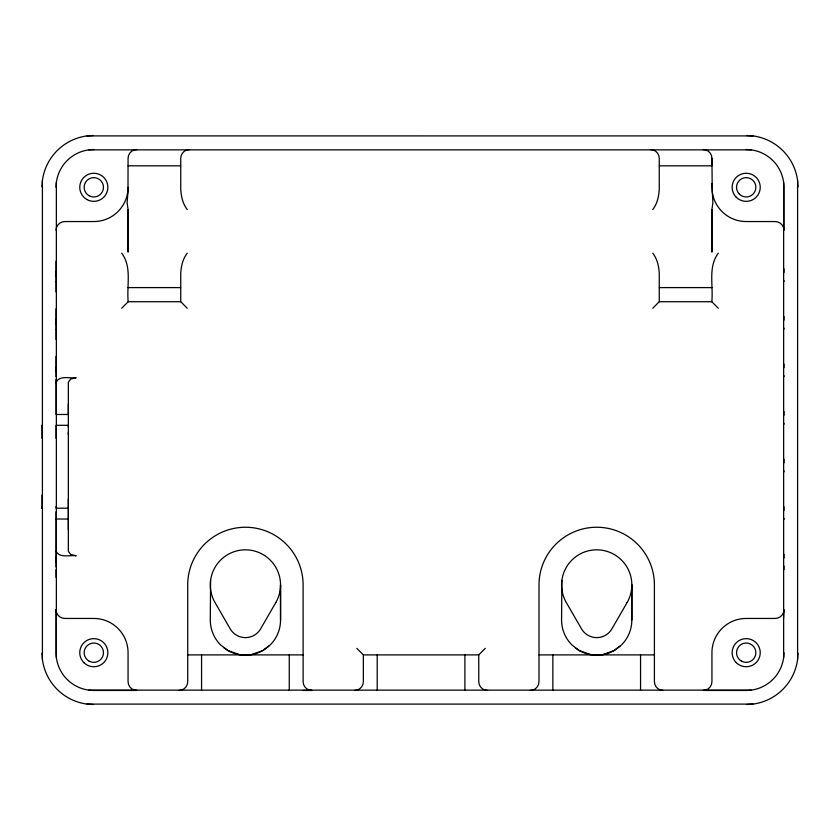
<?xml version="1.0" encoding="UTF-8"?>
<svg xmlns="http://www.w3.org/2000/svg" width="840" height="840" viewBox="0 0 840 840"><rect width="100%" height="100%" fill="white"/><g stroke="black" fill="none" stroke-linecap="round" stroke-linejoin="round"><path stroke-width="1.26" d="M42 495.117L42 508.19L42 506.436M42 438.375L42 425.303L42 427.056M56.049 569.678L56.049 577.364M56.049 562.002L56.049 511.707M56.049 438.375L56.049 425.303L68.345 425.303L68.345 427.056M56.049 379.376L56.049 414.477L68.345 414.477L68.345 382.242L70.633 379.04L76.157 377.717C70.319 378.683 58.674 374.871 56.049 382.798M56.049 371.69L56.049 356.328M56.049 339.486L56.049 329.616M56.049 324.114L56.049 308.752M56.049 291.9L56.049 282.041M56.049 276.538L56.049 261.166M68.345 403.904L68.345 551.26L70.633 554.452L76.157 555.775C70.319 554.82 58.674 558.621 56.049 550.704M68.345 434.637L68.345 432.579M121.695 308.228L128.205 301.718C126.493 285.705 132.206 267.162 121.695 253.176M187.247 308.228L180.737 301.718L180.737 273.409C181.125 266.312 182.763 258.846 187.247 253.176M303.114 690.459L311.903 690.449A8.778 8.778 0 0 1 303.125 681.671L303.114 584.945A57.698 57.698 0 0 0 245.417 527.247A57.698 57.698 0 0 0 187.719 584.945L187.719 681.671A8.778 8.778 0 0 1 178.941 690.449M201.569 690.459L201.569 654.896M280.539 620.067L280.539 584.945L280.539 620.067A35.123 35.123 0 0 1 270.26 644.9L262.952 650.496L251.507 654.591M289.264 690.459L289.264 654.896M356.853 648.385L363.353 654.896L363.363 681.671A8.778 8.778 0 0 1 354.575 690.449M377.213 690.459L377.213 654.896M464.909 690.459L464.909 654.896M663.191 690.459A8.778 8.778 0 0 1 654.413 681.671L654.402 584.945A57.698 57.698 0 0 0 596.704 527.247A57.698 57.698 0 0 0 538.997 584.945L538.997 681.671A8.778 8.778 0 0 1 530.219 690.459M552.856 690.459L552.856 654.896M631.827 620.067L631.827 584.945L631.827 620.067A35.123 35.123 0 0 1 621.537 644.9L614.24 650.496L602.795 654.591M640.553 690.459L640.553 654.896M652.764 308.228L659.264 301.718L659.264 273.409C658.875 266.312 657.237 258.846 652.764 253.176M711.942 183.509L712.876 202.818L711.942 209.528L711.942 251.927L711.942 209.528M703.164 149.541A8.778 8.778 0 0 1 711.942 158.329L711.942 165.827L659.264 165.827M783.951 565.971L783.951 569.678M783.951 554.316L783.951 558.023M783.951 519.446L783.951 518.395M783.951 506.741L783.951 510.447M783.951 471.87L783.951 470.82M783.951 459.165L783.951 462.872M783.951 424.294L783.951 423.245M783.951 411.579L783.951 415.286M783.951 376.719L783.951 375.669M783.951 364.004L783.951 367.71M783.951 329.144L783.951 328.094M783.951 316.428L783.951 320.135M783.951 281.568L783.951 280.518M783.951 268.853L783.951 272.559M718.305 253.176C707.795 267.162 713.506 285.705 711.795 301.718L718.305 308.228M128.058 209.528L128.058 251.927L128.058 209.528L127.123 202.818L127.995 191.803L128.058 158.329A8.778 8.778 0 0 1 136.836 149.541M56.049 281.568L56.049 271.509M56.049 329.144L56.049 319.084M56.049 376.719L56.049 366.66M56.049 567.021L56.049 556.973M42 186.9L42.41 180.537A51.838 51.838 0 0 1 87.045 135.902L753.018 135.912A51.838 51.838 0 0 1 797.601 180.6L797.591 659.463A51.838 51.838 0 0 1 752.955 704.099L87.045 704.099A51.838 51.838 0 0 1 42.41 659.463L42.41 180.537M210.588 580.367L210.294 620.067A35.123 35.123 0 0 0 220.584 644.9L227.882 650.496L239.327 654.591M561.876 580.367L561.572 620.067A35.123 35.123 0 0 0 571.872 644.9L579.17 650.496L590.615 654.591M797.591 659.463L798 653.1M56.364 657.625L56.364 182.375M783.636 657.625L783.636 182.416M652.754 209.528C657.226 203.858 658.854 196.392 659.264 189.294L659.264 158.329A8.778 8.778 0 0 0 650.486 149.541M363.363 654.896L478.758 654.896L485.268 648.385M268.884 646.107L262.952 650.496M620.162 646.107L614.24 650.496A35.123 35.123 0 0 1 579.149 650.496L575.316 647.934M88.883 149.867L751.17 149.867M751.118 690.134L88.883 690.134M87.045 135.902L93.408 135.492M746.592 704.508L752.955 704.099M128.058 165.827L180.737 165.827M128.058 287.595L180.737 287.595M659.264 287.595L711.942 287.595M128.111 301.718L180.737 301.718M659.264 301.718L711.889 301.718M68.345 508.19L56.049 508.19L56.049 506.436M56.059 519.026L68.355 519.026M783.531 618.45L783.951 609.672A8.778 8.778 0 0 1 775.173 618.45L746.193 618.45A34.251 34.251 0 0 0 711.942 652.701L711.942 681.66A8.778 8.778 0 0 1 703.154 690.449L746.193 690.459A37.758 37.758 0 0 0 783.951 652.701M187.719 654.896L303.114 654.896M538.997 654.896L654.402 654.896M746.645 135.492L753.018 135.912M87.045 704.099L93.408 704.508M224.039 647.934L227.882 650.496A35.123 35.123 0 0 0 262.973 650.496M187.247 209.528C182.774 203.858 181.146 196.392 180.737 189.294L180.737 158.329A8.778 8.778 0 0 1 189.515 149.541M42 653.1L42.41 659.463M797.601 180.6L798 186.953M478.758 654.896L478.769 681.671A8.778 8.778 0 0 0 487.546 690.449M711.942 158.329L712.236 191.772A34.251 34.251 0 0 0 746.193 221.55L775.173 221.55A8.778 8.778 0 0 1 783.951 230.328L783.951 187.299A37.758 37.758 0 0 0 746.193 149.541M68.345 499.055L68.345 529.788M56.049 230.328A8.778 8.778 0 0 1 64.827 221.55L93.807 221.55A34.251 34.251 0 0 0 128.058 187.299M56.049 187.299A37.758 37.758 0 0 1 93.807 149.541M56.049 609.672L56.049 652.701A37.758 37.758 0 0 0 93.807 690.459L136.836 690.449A8.778 8.778 0 0 1 128.058 681.671L128.058 652.701A34.251 34.251 0 0 0 93.807 618.45L64.827 618.45A8.778 8.778 0 0 1 56.049 609.672M275.835 602.5L260.631 628.845A17.567 17.567 0 0 1 230.213 628.845L214.998 602.511A35.123 35.123 0 0 1 245.417 549.822A35.123 35.123 0 0 1 275.835 602.511M627.123 602.5L611.919 628.845A17.567 17.567 0 0 1 581.5 628.845L566.286 602.511A35.123 35.123 0 0 1 596.704 549.822A35.123 35.123 0 0 1 627.123 602.511M83.874 662.634A14.049 14.049 0 0 0 107.383 656.334A14.049 14.049 0 0 0 90.174 639.125A14.049 14.049 0 0 0 83.874 662.634M88.977 661.059A9.66 9.66 0 0 0 103.467 652.701A9.66 9.66 0 0 0 88.977 644.332A9.66 9.66 0 0 0 88.977 661.059M736.26 662.634A14.049 14.049 0 0 0 759.759 656.334A14.049 14.049 0 0 0 742.56 639.125A14.049 14.049 0 0 0 736.26 662.634M741.363 661.059A9.66 9.66 0 0 0 755.853 652.701A9.66 9.66 0 0 0 741.363 644.332A9.66 9.66 0 0 0 741.363 661.059M736.26 197.243A14.049 14.049 0 0 0 759.759 190.942A14.049 14.049 0 0 0 742.56 173.733A14.049 14.049 0 0 0 736.26 197.243M88.977 195.667A9.66 9.66 0 0 0 103.467 187.299A9.66 9.66 0 0 0 88.977 178.941A9.66 9.66 0 0 0 88.977 195.667M739.357 194.135A9.66 9.66 0 0 0 755.517 189.809A9.66 9.66 0 0 0 743.694 177.975A9.66 9.66 0 0 0 739.357 194.135M86.783 199.469A14.049 14.049 0 0 0 107.856 187.299A14.049 14.049 0 0 0 86.783 175.14A14.049 14.049 0 0 0 86.783 199.469"/></g></svg>
